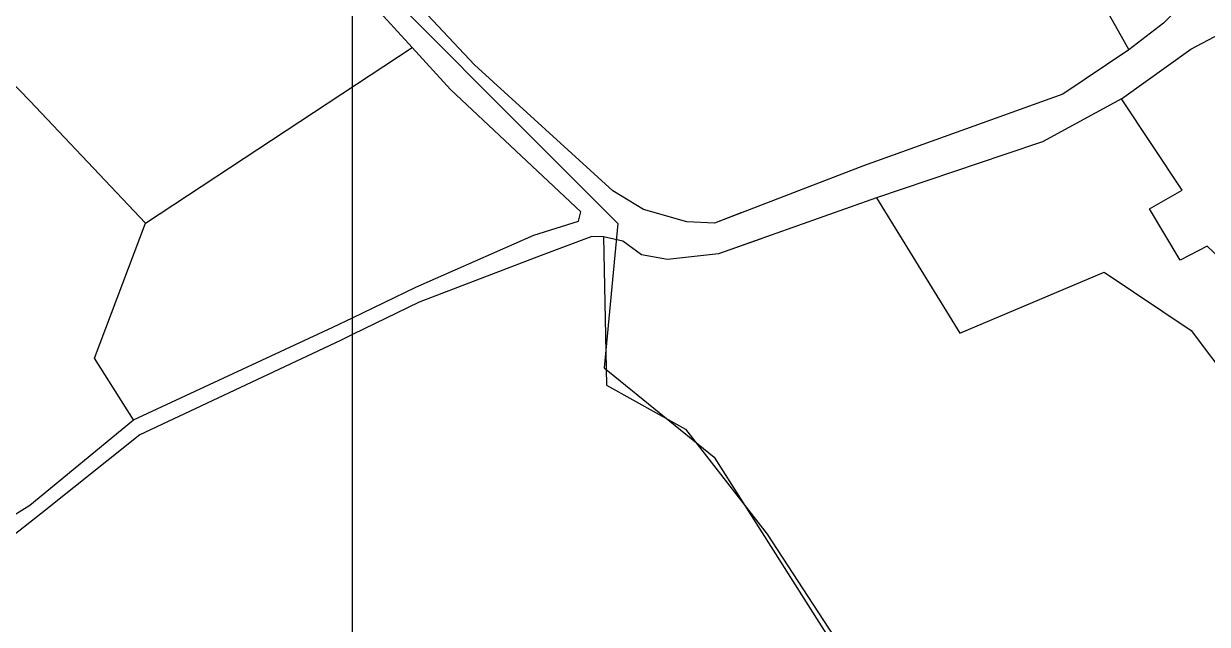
# Model space of a CAD drawing. Extents: x 547915 to 556085, y 1814738 to 1822008.
# Drawn here: x 549934.2 to 550171.1, y 1819619.6 to 1819739.7 of the extents above; entities that cross this region are included whole.
import ezdxf

# ---------------------------------------------------------------- set-up
doc = ezdxf.new("R2010")
doc.units = 0
for name, color, linetype in [('Level 10', 7, 'Continuous'), ('Level 23', 7, 'Continuous'), ('Level 34', 7, 'Continuous'), ('Level 54', 7, 'Continuous')]:
    doc.layers.add(name, color=color, linetype=linetype)

msp = doc.modelspace()

# ---------------------------------------------------------------- linework, layer by layer
at = {"layer": 'Level 10'}
msp.add_line((549958.6, 1819699.77), (550011.96, 1819734.9), dxfattribs=at)
for points in [[(550161.98, 1819759.06), (550146.64, 1819750.05), (550155.34, 1819734.46)], [(549910.2, 1819750.36), (549935.46, 1819724.25), (549958.6, 1819699.77)], [(550202.01, 1819701.7), (550180.62, 1819686.13), (550171.06, 1819695.16), (550165.65, 1819692.39), (550159.52, 1819702.63), (550166.02, 1819706.34), (550153.89, 1819724.64)], [(550104.88, 1819704.81), (550121.55, 1819677.77), (550150.4, 1819689.99), (550167.82, 1819678.31), (550175.75, 1819667.76), (550219.01, 1819627.44)], [(549956.22, 1819660.45), (549948.38, 1819672.79), (549958.6, 1819699.77)], [(550050.22, 1819697.04), (550050.86, 1819667.38), (550066.65, 1819658.61), (550083, 1819637.61), (550100.37, 1819610.91), (550050.95, 1819587.92), (550029.52, 1819530.16), (550001.25, 1819542.19), (549955.41, 1819510.11), (549952.58, 1819485.66), (549944.89, 1819470.89)], [(550050.22, 1819697.04), (550050.86, 1819667.38), (550066.65, 1819658.61), (550083, 1819637.61), (550100.37, 1819610.91), (550050.95, 1819587.92), (550029.52, 1819530.16)]]:
    msp.add_lwpolyline(points, dxfattribs=at)
at = {"layer": 'Level 23'}
for points in [[(550058.27, 1819702.5), (550052.13, 1819706.24), (550024.4, 1819731.45), (550008.82, 1819748.1), (550000, 1819758.19)], [(550058.27, 1819702.5), (550052.13, 1819706.24), (550024.4, 1819731.45), (550008.82, 1819748.1), (550000, 1819758.19)], [(550161.98, 1819759.06), (550167.02, 1819747.65), (550166.71, 1819744.96), (550165.5, 1819742.86), (550162.29, 1819739.77), (550155.34, 1819734.46)], [(550011.96, 1819734.9), (550004.02, 1819743.55), (550000, 1819748.11)], [(550011.96, 1819734.9), (550004.02, 1819743.55), (550000, 1819748.11)], [(550153.89, 1819724.64), (550167.76, 1819734.53), (550173.58, 1819737.6), (550175.08, 1819736.57), (550188.09, 1819718.46), (550202.01, 1819701.7)], [(550000, 1819680.83), (550012.7, 1819686.95), (550036.33, 1819697.39), (550045.25, 1819700.17), (550045.71, 1819702.05), (550019.65, 1819726.52), (550011.96, 1819734.9)], [(550000, 1819680.83), (550012.7, 1819686.95), (550036.33, 1819697.39), (550045.25, 1819700.17), (550045.71, 1819702.05), (550019.65, 1819726.52), (550011.96, 1819734.9)], [(550155.34, 1819734.46), (550142.14, 1819725.55), (550102.24, 1819711.25), (550072.42, 1819699.78), (550066.9, 1819700.01), (550058.27, 1819702.5)], [(550153.89, 1819724.64), (550138.07, 1819716.04), (550130.53, 1819713.51), (550104.88, 1819704.81)], [(550104.88, 1819704.81), (550073.25, 1819693.64), (550063.05, 1819692.53), (550057.87, 1819693.47), (550054.13, 1819696.14), (550050.22, 1819697.04)], [(550077.89, 1819701.89), (550072.42, 1819699.78), (550066.9, 1819700.01), (550058.27, 1819702.5)], [(550050.22, 1819697.04), (550047.94, 1819697.1), (550037.77, 1819693.28), (550013.37, 1819683.98), (550000, 1819677.49)], [(550050.22, 1819697.04), (550047.94, 1819697.1), (550037.77, 1819693.28), (550013.37, 1819683.98), (550000, 1819677.49)], [(550081.82, 1819696.67), (550073.25, 1819693.64), (550063.05, 1819692.53), (550057.87, 1819693.47), (550054.13, 1819696.14), (550050.22, 1819697.04)], [(549956.22, 1819660.45), (549996.1, 1819678.95), (550000, 1819680.83)], [(550000, 1819677.49), (549997.64, 1819676.34), (549957.46, 1819657.46), (549937.66, 1819641.65), (549932.01, 1819637.18), (549921.02, 1819625.28), (549912.03, 1819610.34), (549908.64, 1819601.96), (549908.64, 1819595.67), (549912.31, 1819582.95), (549914.34, 1819567.77), (549921.21, 1819546.25)], [(549930.35, 1819640.2), (549935.44, 1819643.35), (549956.22, 1819660.45)]]:
    msp.add_lwpolyline(points, dxfattribs=at)
at = {"layer": 'Level 34'}
msp.add_lwpolyline([(550083.06, 1819891.92), (549951.19, 1819813), (549991.28, 1819761.59), (550053.11, 1819699.71), (550050.37, 1819670.84), (550072.36, 1819652.97), (550101.21, 1819607.59), (550046.25, 1819589.71), (550032.51, 1819537.46), (549999.53, 1819540.21), (549952.81, 1819507.21), (549945.94, 1819471.46), (549962.43, 1819467.33), (549972.05, 1819415.08), (549954.18, 1819346.32), (549965.18, 1819288.57), (549983.04, 1819250.07), (549963.81, 1819170.31)], dxfattribs=at)
at = {"layer": 'Level 54'}
msp.add_line((550000, 1816000), (550000, 1821000), dxfattribs=at)

doc.saveas('drawing.dxf')
